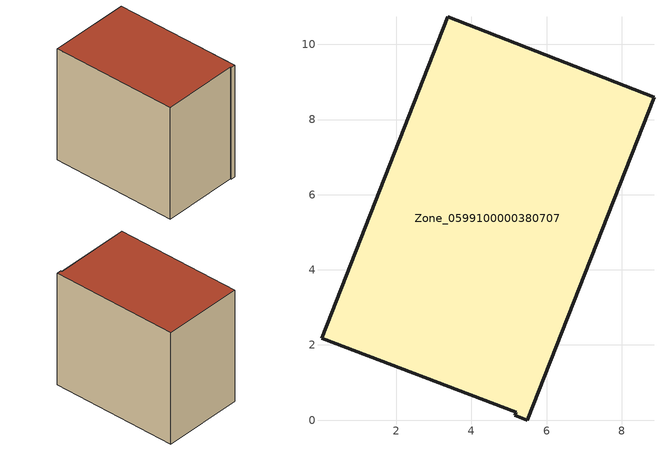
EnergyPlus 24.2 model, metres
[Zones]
Zone_0599100000380707
 floor ground (C_G): 5.15,0.13 5.19,0.21 0.01,2.18 3.37,10.73 8.86,8.59 5.48,0 z3.78
 wall outside (C_F): 8.86,8.59 3.37,10.73 0.01,2.18 5.19,0.21 5.15,0.13 5.48,0 8.86,8.59 z3.78:12.12
 roof outside (C_R): 5.19,0.21 5.15,0.13 5.48,0 8.86,8.59 3.37,10.73 0.01,2.18 z12.12
[BUILDING]
Pand.0599100000380707: North Axis=0; Terrain=City; Loads Convergence Tolerance Value=0.04; Temperature Convergence Tolerance Value=0.4; Solar Distribution=FullExterior; Maximum Number of Warmup Days=25; Minimum Number of Warmup Days=1
[Site:Location]
Rotterdam.The.Hague.AP_ZH_NLD Design_Conditions: Latitude=51.96; Longitude=4.45; Time Zone=1; Elevation=-4.5
[SITE:GROUNDTEMPERATURE:BUILDINGSURFACE]
18, 18, 18, 18, 18, 18, 18, 18, 18, 18, 18, 18
[MATERIAL] Thermal Absorptance=0.9; Solar Absorptance=0.7; Visible Absorptance=0.7
Name | Roughness | Thickness | Conductivity | Density | Specific Heat
G.TC.1992-2005 | MediumSmooth | 0.15 | 0.06 | 540 | 1210
F.TC.1992-2005 | Rough | 0.3 | 0.12 | 1920 | 840
R.TC.1992-2005 | MediumRough | 0.2 | 0.08 | 1500 | 1000
[CONSTRUCTION]
C_G: G.TC.1992-2005
C_F: F.TC.1992-2005
C_R: R.TC.1992-2005
[ZONE]
Zone_0599100000380707: Type=1; Multiplier=1; Ceiling Height=Autocalculate; Volume=Autocalculate; Floor Area=autocalculate; Part of Total Floor Area=Yes
[ZONEINFILTRATION:DESIGNFLOWRATE]
Infil_Zone_0599100000380707: Zone or ZoneList or Space or SpaceList=Zone_0599100000380707; Schedule=AlwaysOn; Design Flow Rate Calculation Method=Flow/Area; Flow Rate per Floor Area=0.0015; Constant Term Coefficient=1; Temperature Term Coefficient=0; Velocity Term Coefficient=0; Velocity Squared Term Coefficient=0
[HVACTEMPLATE:ZONE:IDEALLOADSAIRSYSTEM]
Zone_0599100000380707: Maximum Heating Supply Air Temperature=50; Minimum Cooling Supply Air Temperature=13; Maximum Heating Supply Air Humidity Ratio=0.0156; Minimum Cooling Supply Air Humidity Ratio=0.0077; Heating Limit=NoLimit; Cooling Limit=NoLimit; Dehumidification Control Type=ConstantSensibleHeatRatio; Cooling Sensible Heat Ratio=0.7; Dehumidification Setpoint=60; Humidification Control Type=None; Humidification Setpoint=30; Outdoor Air Method=None; Outdoor Air Flow Rate per Person=0.00944; Outdoor Air Flow Rate per Zone Floor Area=0; Outdoor Air Flow Rate per Zone=0; Demand Controlled Ventilation Type=None; Outdoor Air Economizer Type=NoEconomizer; Heat Recovery Type=None; Sensible Heat Recovery Effectiveness=0.7; Latent Heat Recovery Effectiveness=0.65
[ZONECONTROL:THERMOSTAT]
ThermostatControl_Zone_0599100000380707: Zone or ZoneList=Zone_0599100000380707; Control Type Schedule=DualSetpointControlType; Control 1=Thermostat_Zone_0599100000380707; Temperature Difference Between Cutout And Setpoint=0
[THERMOSTATSETPOINT:DUALSETPOINT]
Thermostat_Zone_0599100000380707: Heating Setpoint Temperature Schedule=HeatingSetpoint_Zone_0599100000380707; Cooling Setpoint Temperature Schedule=CoolingSetpoint_Zone_0599100000380707
[SCHEDULE:COMPACT]
HeatingSetpoint_Zone_0599100000380707: Through: 12/31, For: AllDays, Until: 24:00, 21
CoolingSetpoint_Zone_0599100000380707: Through: 12/31, For: AllDays, Until: 24:00, 24
DualSetpointControlType: Through: 12/31, For: AllDays, Until: 24:00, 4
AlwaysOn: Through: 12/31, For: AllDays, Until: 24:00, 1
